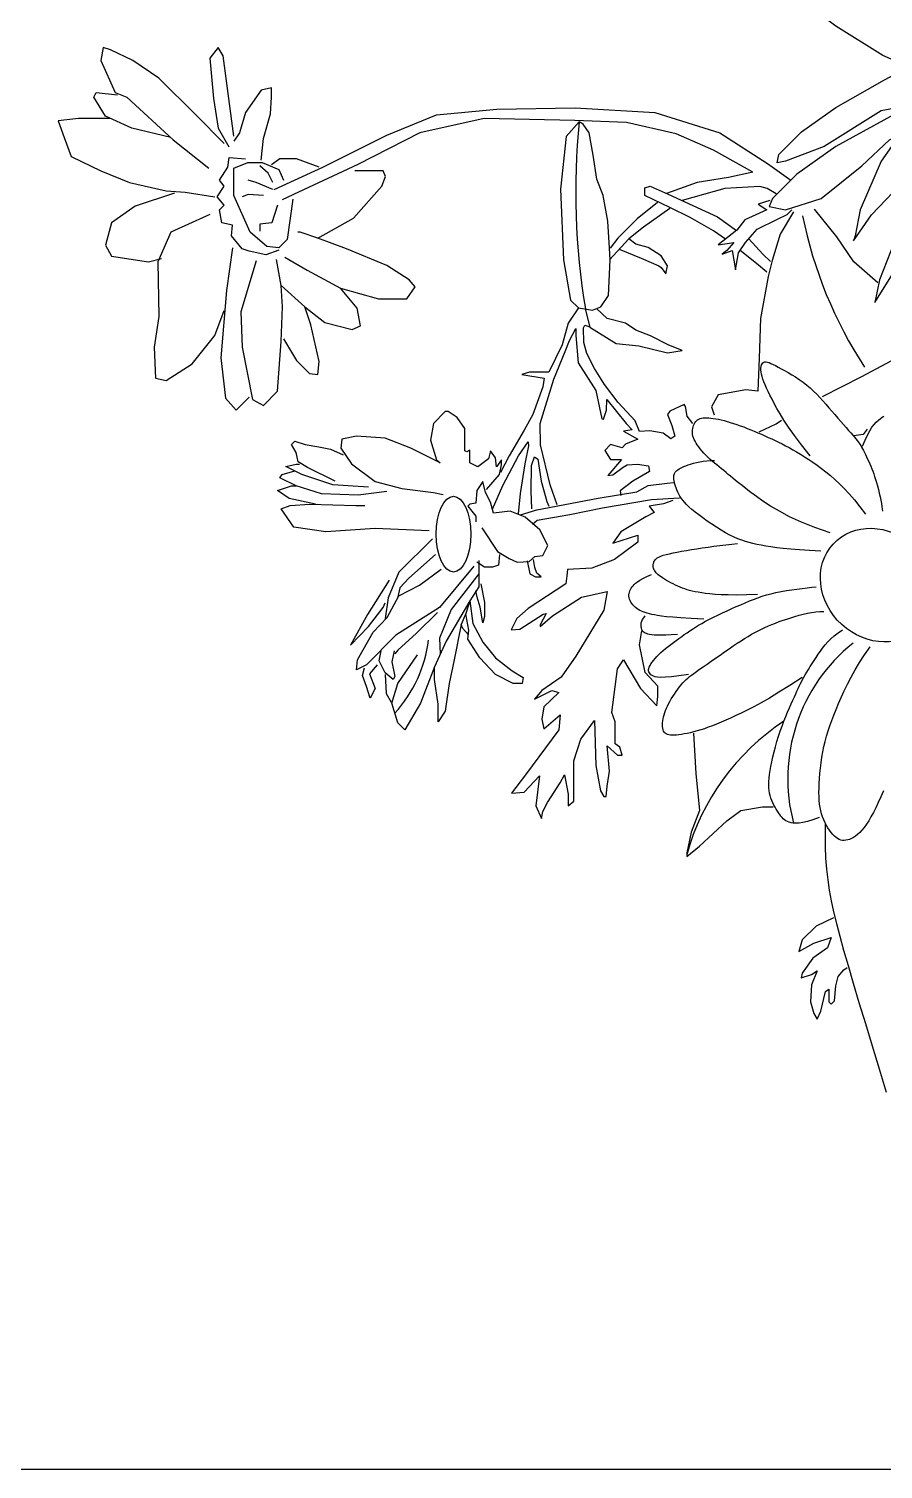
# Model space of a CAD drawing. Extents: x 438 to 4679, y 3545 to 7651.
# Drawn here: x 2027.6 to 2154.4, y 5117.7 to 5331.5 of the extents above; entities that cross this region are included whole.
import ezdxf

# ---------------------------------------------------------------- set-up
doc = ezdxf.new("R2010")
doc.units = 0
doc.header["$MEASUREMENT"] = 0
doc.layers.add('3', color=3, linetype='CONTINUOUS')
doc.layers.add('4', color=4, linetype='CONTINUOUS')

msp = doc.modelspace()

# ---------------------------------------------------------------- linework, layer by layer
at = {"layer": '3'}
for points in [[(2166.22, 5324.13), (2160.91, 5324.61), (2154.39, 5327.51), (2147.38, 5331.85), (2141.59, 5336.19), (2138.93, 5339.09), (2139.66, 5341.26), (2142.07, 5340.77), (2154.15, 5337.4), (2158.97, 5336.43)], [(2056.58, 5314.45), (2052.35, 5318.68), (2046.89, 5324.13), (2043.02, 5326.77), (2039.67, 5328.35), (2038.62, 5328.7), (2038.27, 5326.77), (2040.38, 5322.02), (2042.14, 5321.31), (2049.01, 5314.98), (2054.29, 5310.76)], [(2057.99, 5315.51), (2057.28, 5321.14), (2056.4, 5327.47), (2055.7, 5328.7), (2054.46, 5327.12), (2054.99, 5321.14), (2055.7, 5316.74), (2057.28, 5313.93)], [(2164.29, 5321.24), (2154.15, 5319.31), (2145.69, 5314), (2139.9, 5311.83), (2138.69, 5311.59), (2138.93, 5312.79), (2142.31, 5316.17), (2147.38, 5319.79), (2154.63, 5323.89), (2157.77, 5325.58), (2159.22, 5325.34)], [(2062.04, 5311.99), (2062.39, 5315.16), (2063.44, 5318.85), (2063.62, 5321.31), (2063.62, 5322.72), (2062.04, 5322.37), (2059.75, 5319.03), (2058.87, 5316.04), (2057.99, 5314.81)], [(2048.65, 5315.33), (2042.84, 5316.74), (2038.97, 5318.5), (2037.21, 5321.31), (2037.56, 5322.02), (2040.73, 5321.67)], [(2164.04, 5320.75), (2158.73, 5318.34), (2154.15, 5311.83), (2151.01, 5304.59), (2150.28, 5300.73), (2150.04, 5300.01), (2152.7, 5303.87), (2158.01, 5309.42), (2159.22, 5310.62)], [(2063.98, 5307.6), (2071.2, 5310.94), (2080.71, 5315.69), (2088.1, 5318.68), (2097.08, 5319.56), (2108.71, 5319.73), (2120.5, 5319.03), (2130.19, 5316.04), (2137.23, 5311.47), (2140.7, 5309.01)], [(2157.04, 5319.31), (2147.38, 5314), (2141.59, 5309.9), (2137.97, 5306.28), (2137.49, 5305.08), (2139.9, 5304.59), (2145.21, 5306.28), (2151.25, 5311.11), (2155.35, 5314.97), (2157.28, 5315.93)], [(2039.67, 5318.15), (2034.92, 5318.15), (2031.93, 5317.8), (2032.81, 5315.33), (2033.86, 5312.52), (2038.27, 5310.41), (2042.49, 5308.65), (2047.95, 5307.42), (2050.77, 5307.24), (2055.17, 5306.54)], [(2135.06, 5310.19), (2129.24, 5313.45), (2123.7, 5315.87), (2116.32, 5317.57), (2108.65, 5317.85), (2095.16, 5318.14), (2085.64, 5316.01), (2076.41, 5311.33), (2067.61, 5307.21), (2065.19, 5306.08)], [(2113.77, 5298.92), (2113.54, 5302.94), (2112.85, 5306.73), (2111.93, 5309.15), (2111.35, 5312.71), (2110.78, 5316.04), (2109.86, 5317.31), (2109.28, 5317.65), (2107.33, 5315.47), (2106.52, 5307.65), (2106.98, 5297.19), (2108.02, 5291.21), (2109.17, 5290.06), (2111.24, 5289.72), (2112.5, 5290.18), (2113.65, 5291.9), (2113.88, 5297.19), (2113.77, 5298.92)], [(2165.49, 5317.62), (2159.94, 5312.79), (2158.49, 5307.01), (2156.08, 5299.77), (2153.9, 5294.22), (2153.18, 5290.85), (2156.08, 5295.43), (2158.01, 5297.6), (2158.73, 5298.32)], [(2064.68, 5298.62), (2062.75, 5297.92), (2060.28, 5298.45), (2059.23, 5298.8), (2057.64, 5300.74), (2057.82, 5302.32), (2056.23, 5302.67), (2055.88, 5304.61), (2056.58, 5305.31), (2055.53, 5306.54), (2056.58, 5308.12), (2055.88, 5309), (2057.11, 5310.94), (2057.29, 5312.34), (2059.75, 5312.17)], [(2070.66, 5310.94), (2067.32, 5312.17), (2064.85, 5312.17), (2063.62, 5311.29)], [(2066.79, 5306.19), (2065.91, 5300.21), (2064.68, 5298.97), (2062.92, 5299.15), (2060.45, 5301.26), (2057.99, 5306.71), (2057.99, 5310.76), (2060.1, 5311.64), (2062.21, 5311.64), (2064.68, 5310.58), (2065.38, 5309)], [(2063.8, 5308.65), (2063.1, 5310.06), (2061.87, 5311.11)], [(2070.49, 5300.38), (2075.77, 5303.37), (2080, 5308.12), (2080.52, 5309.53), (2080.17, 5310.41), (2077.36, 5310.41), (2075.95, 5310.41)], [(2135.06, 5310.19), (2131.48, 5309.41), (2126.8, 5308.67), (2122.26, 5307.03)], [(2063.8, 5307.6), (2061.34, 5308.65), (2060.11, 5309)], [(2131.01, 5300.24), (2129.24, 5301.48), (2125.75, 5303.45), (2122.74, 5304.96), (2119.02, 5306.7), (2119.02, 5307.86), (2119.83, 5308.09), (2122.5, 5306.93), (2129.82, 5303.56), (2132.64, 5301.53)], [(2138.56, 5306.97), (2137.19, 5307.78), (2136.11, 5308.05), (2130.93, 5307.78), (2124.59, 5305.97)], [(2049.18, 5307.07), (2043.37, 5305.13), (2039.85, 5302.67), (2038.97, 5299.33), (2039.85, 5297.74), (2045.31, 5296.86), (2047.25, 5297.39)], [(2062.4, 5306.72), (2060.11, 5306.89), (2059.23, 5306.54)], [(2120.9, 5305.7), (2117.91, 5303.28), (2115.03, 5300.41), (2113.88, 5298.92)], [(2137.6, 5306), (2135.86, 5305.42), (2137.13, 5304.61), (2133.88, 5303.1), (2132.72, 5301.59), (2129.93, 5299.39), (2132.26, 5299.74), (2131.21, 5298.58), (2130.51, 5298), (2132.02, 5298.58), (2132.49, 5295.68), (2132.95, 5298.23), (2134, 5299.74), (2135.74, 5301.71), (2138.76, 5303.22), (2140.15, 5303.91), (2140.85, 5304.61)], [(2054.46, 5303.9), (2048.65, 5301.26), (2046.72, 5296.86), (2046.89, 5288.77), (2046.19, 5284.2), (2046.36, 5279.63), (2047.95, 5279.27), (2051.82, 5281.74), (2055.17, 5285.96), (2056.58, 5289.65)], [(2064.51, 5305.31), (2063.63, 5302.67), (2061.87, 5302.49), (2061.87, 5301.44)], [(2122.74, 5304.78), (2118.83, 5302.02), (2116.65, 5300.3), (2113.77, 5297.19)], [(2141.09, 5304.3), (2139.13, 5300.98), (2137.96, 5297.07), (2137.37, 5294.72), (2136.2, 5288.46), (2136, 5282.6), (2135.8, 5277.71), (2134.04, 5277.9), (2129.93, 5277.12), (2128.95, 5275.36), (2129.34, 5274.19)], [(2153.62, 5293.74), (2150.09, 5296.87), (2147.55, 5300.59), (2144.22, 5304.69)], [(2065.56, 5297.57), (2068.9, 5295.63), (2073.83, 5292.99), (2079.47, 5291.41), (2083.69, 5291.41), (2084.93, 5293.17), (2084.05, 5294.23), (2080.7, 5296.34), (2074.71, 5298.8), (2070.49, 5300.38), (2067.85, 5301.26), (2067.49, 5301.26)], [(2115.21, 5298.74), (2118.49, 5297.42), (2121.13, 5296.27), (2121.48, 5296.04), (2122.17, 5295.12), (2122.4, 5296.27), (2121.48, 5297.77), (2119.52, 5299.03), (2117.68, 5299.49), (2116.65, 5300.3)], [(2134.49, 5300.3), (2136.55, 5298), (2137.71, 5296.95)], [(2057.81, 5298.97), (2056.93, 5292.64), (2056.05, 5282.62), (2056.75, 5276.64), (2058.34, 5274.88), (2059.22, 5275.76), (2060.28, 5276.81)], [(2061.33, 5297.04), (2059.04, 5289.48), (2059.22, 5284.2), (2060.8, 5276.46), (2062.39, 5275.58), (2064.5, 5277.69), (2065.03, 5285.08), (2065.21, 5290.18), (2065.03, 5293.35), (2064.33, 5297.22)], [(2137.13, 5295.33), (2135.62, 5296.61), (2133.19, 5298.58)], [(2065.03, 5293.35), (2068.55, 5290.18), (2071.54, 5287.89), (2075.59, 5286.84), (2076.83, 5287.37), (2076.3, 5290), (2073.83, 5292.99)], [(2145.4, 5276.92), (2151.27, 5279.86), (2156.36, 5282.6), (2159.69, 5282.2), (2166.93, 5283.18), (2171.24, 5286.31), (2171.63, 5289.44), (2170.65, 5291.98), (2168.3, 5293.74), (2163.8, 5290.03), (2161.45, 5286.31), (2160.08, 5282.2)], [(2065.38, 5285.43), (2067.32, 5282.26), (2069.26, 5280.33), (2070.49, 5280.15), (2070.66, 5282.09), (2069.43, 5287.54), (2068.55, 5290.18)], [(2109.17, 5290.06), (2107.67, 5287.76), (2106.75, 5284.54), (2104.79, 5280.52), (2103.64, 5280.52), (2101.91, 5280.52), (2100.76, 5280.17), (2104.1, 5279.6), (2103.87, 5278.33), (2102.38, 5274.2), (2101.14, 5271.92), (2098.88, 5268.1), (2097.6, 5265.62)], [(2110.2, 5289.89), (2110.89, 5287.19), (2114.8, 5284.77), (2118.14, 5284.43), (2122.4, 5283.39), (2124.58, 5283.74), (2122.51, 5284.54), (2119.87, 5285.92), (2117.68, 5286.73), (2116.18, 5287.76), (2113.42, 5288.45), (2111.87, 5289.95)], [(2106.03, 5260.81), (2104.97, 5263.78), (2103.55, 5269.72), (2103.48, 5272.91), (2105.54, 5279.48), (2107.23, 5283.59), (2107.87, 5285.21), (2108.8, 5286.97), (2108.8, 5285.94), (2109.14, 5281.89), (2111.75, 5277.78), (2112.64, 5273.59), (2112.92, 5273.52), (2113.33, 5274.89), (2113.4, 5276.47), (2116.28, 5272.91), (2117.17, 5271.95), (2115.87, 5271.74), (2118, 5270.57), (2116.14, 5269.82), (2115.66, 5269.27), (2113.95, 5269.75), (2113.12, 5268.86), (2113.95, 5267.56), (2115.59, 5267.56), (2113.53, 5265.15), (2114.29, 5265.29), (2115.8, 5266.39), (2116.42, 5266.73), (2117.93, 5266.87), (2119.58, 5266.59), (2119.71, 5265.77), (2117.24, 5264.33), (2115.39, 5262.89), (2115.45, 5262.22)], [(2126.18, 5272.89), (2125.3, 5273.99), (2125.08, 5275.42), (2124.86, 5275.69), (2122.77, 5274.7), (2122.38, 5274.21), (2123.04, 5272.61), (2123.48, 5271.02), (2122.88, 5270.63), (2121.78, 5271.46), (2119.8, 5271.79), (2118.25, 5271.68), (2117.59, 5273.27), (2115.06, 5276.02), (2113.05, 5278.69), (2111.55, 5281.06), (2110.4, 5283.28), (2109.96, 5284.9), (2109.93, 5287.09), (2110.11, 5287.48), (2110.72, 5287.3), (2110.86, 5287.23)], [(2143.57, 5268.09), (2142.31, 5269.7), (2141.26, 5271.1), (2140.39, 5272.32), (2139.69, 5273.38), (2139.11, 5274.31), (2138.64, 5275.12), (2138.26, 5275.84), (2137.92, 5276.49), (2137.62, 5277.09), (2137.35, 5277.64), (2137.11, 5278.15), (2136.9, 5278.62), (2136.72, 5279.06), (2136.57, 5279.47), (2136.45, 5279.85), (2136.36, 5280.2), (2136.31, 5280.53), (2136.28, 5280.84), (2136.28, 5281.12), (2136.32, 5281.37), (2136.38, 5281.58), (2136.46, 5281.76), (2136.57, 5281.9), (2136.7, 5281.99), (2136.86, 5282.04), (2137.04, 5282.04), (2137.25, 5282.01), (2137.49, 5281.93), (2137.76, 5281.81), (2138.08, 5281.66), (2138.43, 5281.48), (2138.84, 5281.27), (2139.29, 5281.02), (2139.78, 5280.75), (2140.31, 5280.46), (2140.85, 5280.13), (2141.41, 5279.79), (2141.97, 5279.41), (2142.53, 5279.02), (2143.07, 5278.6), (2143.59, 5278.16), (2144.08, 5277.71), (2144.56, 5277.23), (2145.02, 5276.74), (2145.48, 5276.25), (2145.92, 5275.74), (2146.36, 5275.23), (2146.81, 5274.72), (2147.25, 5274.2), (2147.69, 5273.7), (2148.12, 5273.2), (2148.54, 5272.73), (2148.94, 5272.28), (2149.3, 5271.86), (2149.64, 5271.48), (2149.93, 5271.14), (2150.18, 5270.85), (2150.39, 5270.6), (2150.57, 5270.38), (2150.72, 5270.18), (2150.86, 5269.99), (2150.98, 5269.8), (2151.1, 5269.6), (2151.23, 5269.39), (2151.36, 5269.14), (2151.5, 5268.88), (2151.65, 5268.59), (2151.81, 5268.28), (2151.96, 5267.95), (2152.12, 5267.61), (2152.28, 5267.26), (2152.44, 5266.91), (2152.59, 5266.55), (2152.74, 5266.18), (2152.88, 5265.81), (2153.02, 5265.41), (2153.16, 5265), (2153.3, 5264.57), (2153.44, 5264.11), (2153.58, 5263.62), (2153.71, 5263.09), (2153.85, 5262.56), (2153.97, 5262.02), (2154.08, 5261.49), (2154.18, 5261), (2154.25, 5260.55), (2154.3, 5260.17), (2154.31, 5259.87)], [(2095.54, 5263.11), (2097.45, 5265.3), (2097.74, 5266.76), (2097.74, 5267.49), (2097.01, 5266.47), (2096.86, 5267.78), (2096.13, 5268.81), (2095.84, 5267.64), (2094.23, 5266.47), (2093.05, 5267.05), (2093.05, 5268.95), (2092.62, 5268.66), (2092.32, 5268.81), (2092.32, 5270.71), (2092.32, 5272.17), (2091.15, 5273.78), (2089.83, 5274.66), (2089.4, 5274.66), (2087.64, 5272.9), (2087.2, 5270.42), (2088.08, 5267.49), (2088.66, 5267.05), (2084.27, 5269.25), (2080.47, 5270.71), (2076.22, 5271), (2074.03, 5270.56), (2073.88, 5269.25), (2075.49, 5266.91), (2079, 5264.27), (2082.96, 5263.25), (2087.64, 5262.67), (2089.1, 5262.37)], [(2146.54, 5256.67), (2144.28, 5257.45), (2142.29, 5258.25), (2140.54, 5259.06), (2139.02, 5259.86), (2137.71, 5260.63), (2136.58, 5261.37), (2135.61, 5262.05), (2134.78, 5262.66), (2134.07, 5263.2), (2133.47, 5263.67), (2132.95, 5264.09), (2132.5, 5264.45), (2132.11, 5264.77), (2131.76, 5265.07), (2131.43, 5265.34), (2131.1, 5265.62), (2130.77, 5265.89), (2130.43, 5266.17), (2130.08, 5266.45), (2129.73, 5266.73), (2129.39, 5267.02), (2129.05, 5267.31), (2128.71, 5267.6), (2128.39, 5267.9), (2128.09, 5268.2), (2127.8, 5268.5), (2127.52, 5268.81), (2127.27, 5269.11), (2127.04, 5269.41), (2126.83, 5269.7), (2126.64, 5269.99), (2126.49, 5270.26), (2126.36, 5270.53), (2126.26, 5270.78), (2126.18, 5271.03), (2126.13, 5271.27), (2126.1, 5271.5), (2126.1, 5271.73), (2126.11, 5271.95), (2126.14, 5272.17), (2126.2, 5272.38), (2126.27, 5272.58), (2126.35, 5272.78), (2126.46, 5272.97), (2126.58, 5273.14), (2126.72, 5273.29), (2126.88, 5273.42), (2127.06, 5273.54), (2127.25, 5273.62), (2127.47, 5273.69), (2127.7, 5273.73), (2127.96, 5273.75), (2128.23, 5273.75), (2128.53, 5273.73), (2128.85, 5273.7), (2129.19, 5273.65), (2129.56, 5273.59), (2129.96, 5273.51), (2130.37, 5273.42), (2130.8, 5273.31), (2131.26, 5273.19), (2131.72, 5273.05), (2132.21, 5272.9), (2132.7, 5272.74), (2133.21, 5272.56), (2133.72, 5272.37), (2134.24, 5272.17), (2134.76, 5271.96), (2135.29, 5271.74), (2135.82, 5271.52), (2136.34, 5271.29), (2136.86, 5271.06), (2137.37, 5270.83), (2137.88, 5270.6), (2138.38, 5270.36), (2138.89, 5270.12), (2139.41, 5269.86), (2139.93, 5269.59), (2140.46, 5269.31), (2141.01, 5269), (2141.58, 5268.68), (2142.16, 5268.33), (2142.76, 5267.96), (2143.37, 5267.56), (2143.99, 5267.14), (2144.63, 5266.69), (2145.27, 5266.22), (2145.93, 5265.71), (2146.59, 5265.17), (2147.26, 5264.59), (2147.95, 5263.95), (2148.66, 5263.24), (2149.4, 5262.44), (2150.16, 5261.55), (2150.96, 5260.54), (2151.8, 5259.41)], [(2151.38, 5269.51), (2151.73, 5270.41), (2152.08, 5271.17), (2152.43, 5271.81), (2152.76, 5272.33), (2153.09, 5272.76), (2153.41, 5273.11), (2153.72, 5273.39), (2154.01, 5273.62), (2154.28, 5273.81), (2154.54, 5273.97)], [(2136, 5271.64), (2138.54, 5272.82), (2139.33, 5273.4)], [(2152.05, 5272.03), (2151.46, 5271.25), (2150.09, 5271.06)], [(2073.04, 5264.31), (2068.95, 5266.35), (2067.58, 5267.21), (2067.24, 5268.57), (2066.56, 5269.76), (2067.07, 5270.27), (2068.61, 5269.76), (2070.65, 5269.42), (2072.36, 5269.08), (2074.24, 5268.23)], [(2096.4, 5260.17), (2097.96, 5263.71), (2100.3, 5268.1), (2101.71, 5270.15), (2101.78, 5269.58), (2101.22, 5266.89), (2100.51, 5262.51), (2100.22, 5259.47)], [(2102.28, 5260.24), (2102.14, 5262.86), (2102.21, 5266.68), (2102.63, 5267.95), (2103.13, 5267.6), (2103.62, 5264.35), (2104.47, 5261.3), (2104.76, 5260.6)], [(2145.17, 5253.92), (2143.48, 5254.02), (2142, 5254.12), (2140.72, 5254.22), (2139.6, 5254.34), (2138.62, 5254.45), (2137.77, 5254.58), (2137.01, 5254.7), (2136.32, 5254.82), (2135.69, 5254.94), (2135.09, 5255.07), (2134.52, 5255.21), (2133.97, 5255.36), (2133.42, 5255.55), (2132.86, 5255.76), (2132.28, 5256.02), (2131.67, 5256.32), (2131.02, 5256.68), (2130.35, 5257.07), (2129.66, 5257.5), (2128.97, 5257.95), (2128.29, 5258.41), (2127.64, 5258.87), (2127.04, 5259.32), (2126.49, 5259.75), (2126.01, 5260.15), (2125.59, 5260.52), (2125.24, 5260.87), (2124.93, 5261.2), (2124.67, 5261.51), (2124.45, 5261.82), (2124.25, 5262.12), (2124.09, 5262.42), (2123.94, 5262.72), (2123.81, 5263.02), (2123.69, 5263.32), (2123.6, 5263.61), (2123.51, 5263.89), (2123.45, 5264.15), (2123.4, 5264.4), (2123.36, 5264.63), (2123.34, 5264.83), (2123.33, 5265.01), (2123.34, 5265.17), (2123.37, 5265.32), (2123.42, 5265.45), (2123.48, 5265.57), (2123.56, 5265.69), (2123.67, 5265.81), (2123.79, 5265.92), (2123.94, 5266.03), (2124.12, 5266.15), (2124.32, 5266.27), (2124.55, 5266.38), (2124.82, 5266.5), (2125.12, 5266.62), (2125.46, 5266.74), (2125.84, 5266.86), (2126.25, 5266.98), (2126.7, 5267.09), (2127.18, 5267.19), (2127.69, 5267.28), (2128.23, 5267.35), (2128.8, 5267.39), (2129.38, 5267.41)], [(2080.72, 5262.78), (2076.45, 5262.26), (2071, 5262.43), (2067.24, 5263.63), (2064.85, 5264.82), (2065.2, 5265.33), (2067.07, 5265.84), (2067.07, 5265.84)], [(2077.99, 5263.46), (2072.7, 5263.8), (2068.1, 5265.33), (2065.71, 5266.52), (2067.24, 5266.87), (2067.75, 5266.87)], [(2070.14, 5260.9), (2066.22, 5261.75), (2064.51, 5262.95), (2066.56, 5263.63), (2067.24, 5263.63)], [(2094.81, 5257.4), (2097.15, 5253.89), (2098.91, 5252.87), (2100.08, 5252.29), (2101.84, 5252.43), (2102.71, 5253.16), (2103.89, 5253.31), (2104.62, 5254.77), (2103.45, 5257.11), (2101.25, 5259.01), (2099.06, 5259.89), (2096.57, 5259.6), (2096.13, 5261.2), (2095.4, 5262.67), (2094.96, 5264.27), (2094.08, 5262.96), (2093.93, 5261.06), (2093.05, 5260.91), (2092.76, 5260.62), (2093.93, 5259.16), (2093.93, 5258.28)], [(2100.56, 5259.31), (2102.98, 5260.06), (2112.1, 5261.82), (2117.87, 5262.75), (2119.55, 5263.68), (2122.34, 5264.05), (2123.27, 5264.15)], [(2087.03, 5256.98), (2079.01, 5257.32), (2071.68, 5256.81), (2066.9, 5257.49), (2065.02, 5260.22), (2066.39, 5260.73), (2069.29, 5260.9), (2076.11, 5260.73), (2077.48, 5260.73)], [(2123.2, 5261.44), (2121.8, 5260.97), (2119.66, 5260.6), (2120.41, 5259.67), (2119.2, 5259.02), (2115.47, 5256.79), (2114.26, 5255.12), (2117.99, 5256.32), (2117.99, 5255.3), (2114.54, 5252.7), (2111.19, 5251.4), (2107.56, 5251.21), (2107.47, 5250.28), (2107.28, 5249.07), (2101.7, 5245.45), (2100.02, 5243.96), (2099.19, 5242.29), (2100.49, 5242.38), (2103.93, 5244.61), (2104.4, 5244.7), (2103.47, 5243.03), (2103.47, 5242.75), (2105.33, 5244.33), (2109.61, 5247.12), (2113.43, 5247.96), (2112.96, 5245.17), (2108.77, 5238.38), (2106.63, 5235.22), (2103.75, 5233.27), (2102.63, 5231.96), (2105.23, 5233.27), (2106.26, 5232.99), (2104.02, 5230.85), (2103.75, 5228.99), (2104.02, 5227.59), (2106.44, 5229.64), (2106.26, 5227.41), (2101.32, 5220.76), (2099.26, 5218.03), (2101.14, 5218.2), (2103.37, 5220.59), (2102.85, 5216.15), (2103.71, 5214.27), (2103.88, 5215.29), (2104.56, 5216.66), (2106.44, 5219.56), (2107.13, 5220.76), (2107.64, 5217.86), (2107.64, 5216.15), (2108.5, 5216.83), (2108.5, 5218.37), (2108.5, 5220.42), (2108.5, 5222.81), (2109.52, 5226.05), (2111.57, 5228.79), (2111.74, 5222.13), (2112.43, 5218.37), (2112.94, 5217.51), (2113.28, 5217.51), (2113.45, 5219.05), (2113.8, 5221.27), (2113.45, 5225.03), (2114.99, 5223.66), (2115.68, 5223.66), (2115.33, 5224.86), (2114.65, 5225.37), (2114.65, 5228.62), (2114.14, 5229.98), (2114.99, 5236.47), (2115.85, 5237.84), (2118.41, 5233.57), (2120.8, 5231.01), (2120.98, 5232.37), (2120.98, 5233.91), (2119.1, 5235.96), (2118.24, 5240.06), (2118.58, 5242.11)], [(2124.2, 5261.82), (2120.01, 5261.54), (2112.75, 5260.34), (2107.91, 5259.31), (2103.07, 5258.48), (2102.33, 5257.92)], [(2087.49, 5255.79), (2082.52, 5250.82), (2080.91, 5247.02), (2080.47, 5243.95)], [(2135.79, 5247.53), (2134.11, 5247.46), (2132.67, 5247.43), (2131.43, 5247.44), (2130.38, 5247.47), (2129.48, 5247.52), (2128.71, 5247.59), (2128.05, 5247.67), (2127.48, 5247.76), (2126.96, 5247.84), (2126.5, 5247.93), (2126.07, 5248.02), (2125.68, 5248.12), (2125.31, 5248.22), (2124.96, 5248.33), (2124.62, 5248.46), (2124.28, 5248.59), (2123.93, 5248.74), (2123.58, 5248.9), (2123.24, 5249.07), (2122.89, 5249.25), (2122.57, 5249.43), (2122.25, 5249.61), (2121.96, 5249.79), (2121.68, 5249.96), (2121.44, 5250.13), (2121.23, 5250.29), (2121.04, 5250.45), (2120.87, 5250.6), (2120.73, 5250.74), (2120.61, 5250.88), (2120.51, 5251.01), (2120.43, 5251.14), (2120.36, 5251.27), (2120.32, 5251.4), (2120.29, 5251.52), (2120.27, 5251.64), (2120.26, 5251.76), (2120.27, 5251.88), (2120.29, 5252.01), (2120.31, 5252.13), (2120.35, 5252.27), (2120.39, 5252.4), (2120.46, 5252.53), (2120.56, 5252.67), (2120.7, 5252.8), (2120.89, 5252.94), (2121.12, 5253.07), (2121.42, 5253.2), (2121.78, 5253.33), (2122.21, 5253.45), (2122.7, 5253.57), (2123.24, 5253.69), (2123.85, 5253.81), (2124.5, 5253.93), (2125.2, 5254.05), (2125.95, 5254.17), (2126.75, 5254.29), (2127.57, 5254.42), (2128.43, 5254.54), (2129.3, 5254.66), (2130.18, 5254.77), (2131.07, 5254.88), (2131.95, 5254.98), (2132.82, 5255.07)], [(2087.93, 5253.46), (2083.98, 5249.95), (2082.66, 5248.48), (2082.37, 5247.17)], [(2094.37, 5252.58), (2094.37, 5248.63), (2093.05, 5246.58), (2092.47, 5244.68), (2091.74, 5243.07), (2090.71, 5237.81), (2089.98, 5234.3), (2089.4, 5230.21), (2088.37, 5228.6), (2088.37, 5231.23), (2087.79, 5234.89), (2087.79, 5236.79)], [(2097.45, 5253.46), (2097.3, 5251.85), (2096.42, 5251.55), (2095.25, 5251.55), (2094.08, 5252.29)], [(2101.58, 5252.53), (2101.96, 5250.57), (2102.79, 5250.11), (2103.63, 5250.11), (2102.98, 5250.67), (2102.7, 5251.5), (2102.51, 5252.71)], [(2093.64, 5251.7), (2088.52, 5245.56), (2082.08, 5241.47), (2077.69, 5237.08), (2076.22, 5236.35), (2076.37, 5237.81), (2078.71, 5241.91), (2080.76, 5244.1), (2082.52, 5247.31), (2085.59, 5248.92), (2088.81, 5251.26)], [(2094.37, 5250.6), (2090.27, 5245.27), (2088.52, 5241.03), (2088.66, 5238.69)], [(2127.78, 5243.87), (2125.92, 5243.96), (2124.4, 5244.04), (2123.19, 5244.13), (2122.23, 5244.21), (2121.49, 5244.3), (2120.91, 5244.39), (2120.45, 5244.47), (2120.06, 5244.56), (2119.71, 5244.64), (2119.39, 5244.73), (2119.08, 5244.82), (2118.8, 5244.92), (2118.54, 5245.03), (2118.29, 5245.15), (2118.05, 5245.28), (2117.83, 5245.43), (2117.63, 5245.6), (2117.43, 5245.78), (2117.25, 5245.97), (2117.09, 5246.18), (2116.95, 5246.39), (2116.84, 5246.6), (2116.75, 5246.82), (2116.69, 5247.03), (2116.66, 5247.24), (2116.67, 5247.45), (2116.7, 5247.66), (2116.75, 5247.86), (2116.82, 5248.06), (2116.92, 5248.25), (2117.03, 5248.44), (2117.15, 5248.63), (2117.29, 5248.82), (2117.45, 5249), (2117.66, 5249.2), (2117.93, 5249.41), (2118.29, 5249.64), (2118.74, 5249.89), (2119.31, 5250.18), (2120.01, 5250.5)], [(2081.05, 5249.65), (2077.83, 5244.54), (2075.35, 5240), (2077.98, 5242.78), (2080.18, 5245.56), (2080.47, 5246.29)], [(2094.7, 5249.08), (2095.25, 5246.3), (2095.25, 5244.25), (2094.98, 5243.32), (2094.6, 5245.64), (2094.14, 5247.13), (2093.95, 5248.06)], [(2125.5, 5235.65), (2124.1, 5235.43), (2122.98, 5235.29), (2122.11, 5235.22), (2121.43, 5235.2), (2120.93, 5235.23), (2120.57, 5235.29), (2120.3, 5235.38), (2120.1, 5235.49), (2119.94, 5235.61), (2119.81, 5235.74), (2119.71, 5235.87), (2119.64, 5236.02), (2119.6, 5236.18), (2119.6, 5236.36), (2119.63, 5236.54), (2119.7, 5236.75), (2119.81, 5236.97), (2119.94, 5237.21), (2120.11, 5237.47), (2120.32, 5237.73), (2120.55, 5238.01), (2120.81, 5238.29), (2121.1, 5238.59), (2121.42, 5238.88), (2121.76, 5239.18), (2122.12, 5239.49), (2122.5, 5239.79), (2122.89, 5240.1), (2123.29, 5240.4), (2123.7, 5240.7), (2124.1, 5240.99), (2124.51, 5241.28), (2124.9, 5241.56), (2125.3, 5241.84), (2125.7, 5242.12), (2126.12, 5242.39), (2126.56, 5242.67), (2127.02, 5242.95), (2127.52, 5243.23), (2128.05, 5243.53), (2128.63, 5243.83), (2129.25, 5244.15), (2129.89, 5244.46), (2130.56, 5244.78), (2131.24, 5245.1), (2131.93, 5245.41), (2132.61, 5245.71), (2133.27, 5246), (2133.92, 5246.28), (2134.56, 5246.55), (2135.18, 5246.79), (2135.82, 5247.03), (2136.46, 5247.24), (2137.11, 5247.44), (2137.8, 5247.63), (2138.51, 5247.79), (2139.27, 5247.94), (2140.05, 5248.08), (2140.84, 5248.19), (2141.63, 5248.3), (2142.41, 5248.4), (2143.15, 5248.5), (2143.84, 5248.58), (2144.48, 5248.67)], [(2093.05, 5246.58), (2089.54, 5240.59), (2087.79, 5236.79), (2085.74, 5231.38), (2083.4, 5227.43), (2082.37, 5228.45), (2081.49, 5231.38), (2082.37, 5234.3), (2085.3, 5238.54)], [(2093.05, 5246.58), (2093.49, 5243.22), (2094.96, 5240.44), (2096.86, 5238.1), (2099.35, 5236.2), (2100.96, 5235.18), (2100.81, 5234.3), (2099.49, 5234.3), (2096.86, 5235.62), (2094.52, 5238.1), (2092.76, 5240.88), (2092.91, 5242.2), (2092.62, 5243.81), (2092.47, 5244.68)], [(2088.23, 5244.83), (2085.15, 5241.76), (2082.37, 5239.27), (2081.93, 5238.69)], [(2123.9, 5241.59), (2122.94, 5241.52), (2122.14, 5241.47), (2121.46, 5241.46), (2120.9, 5241.47), (2120.44, 5241.49), (2120.06, 5241.53), (2119.75, 5241.58), (2119.49, 5241.64), (2119.28, 5241.71), (2119.09, 5241.79), (2118.94, 5241.87), (2118.81, 5241.96), (2118.71, 5242.07), (2118.63, 5242.2), (2118.57, 5242.34), (2118.52, 5242.5), (2118.48, 5242.68), (2118.47, 5242.88), (2118.47, 5243.1), (2118.51, 5243.33), (2118.58, 5243.57), (2118.7, 5243.82), (2118.87, 5244.07), (2119.09, 5244.33)], [(2142.42, 5235.19), (2140.57, 5234), (2138.95, 5233), (2137.54, 5232.15), (2136.3, 5231.44), (2135.21, 5230.85), (2134.24, 5230.35), (2133.36, 5229.92), (2132.55, 5229.53), (2131.78, 5229.18), (2131.05, 5228.86), (2130.36, 5228.56), (2129.69, 5228.28), (2129.06, 5228.03), (2128.46, 5227.81), (2127.88, 5227.6), (2127.33, 5227.42), (2126.79, 5227.26), (2126.28, 5227.12), (2125.8, 5227), (2125.33, 5226.9), (2124.9, 5226.81), (2124.49, 5226.75), (2124.1, 5226.69), (2123.74, 5226.66), (2123.41, 5226.64), (2123.11, 5226.63), (2122.84, 5226.65), (2122.6, 5226.68), (2122.39, 5226.74), (2122.2, 5226.82), (2122.04, 5226.94), (2121.91, 5227.08), (2121.81, 5227.25), (2121.74, 5227.45), (2121.69, 5227.68), (2121.67, 5227.93), (2121.66, 5228.19), (2121.68, 5228.47), (2121.71, 5228.76), (2121.76, 5229.06), (2121.83, 5229.36), (2121.91, 5229.67), (2122, 5229.98), (2122.11, 5230.3), (2122.24, 5230.62), (2122.39, 5230.95), (2122.56, 5231.3), (2122.75, 5231.65), (2122.96, 5232.01), (2123.19, 5232.38), (2123.43, 5232.74), (2123.68, 5233.1), (2123.94, 5233.45), (2124.19, 5233.79), (2124.45, 5234.1), (2124.7, 5234.39), (2124.94, 5234.65), (2125.17, 5234.88), (2125.42, 5235.1), (2125.69, 5235.33), (2125.99, 5235.56), (2126.33, 5235.81), (2126.72, 5236.09), (2127.17, 5236.41), (2127.69, 5236.77), (2128.27, 5237.18), (2128.89, 5237.61), (2129.54, 5238.07), (2130.21, 5238.53), (2130.88, 5238.99), (2131.54, 5239.44), (2132.17, 5239.87), (2132.76, 5240.27), (2133.33, 5240.64), (2133.86, 5240.98), (2134.38, 5241.3), (2134.88, 5241.6), (2135.37, 5241.88), (2135.86, 5242.14), (2136.36, 5242.39), (2136.87, 5242.62), (2137.38, 5242.85), (2137.91, 5243.07), (2138.45, 5243.28), (2139, 5243.48), (2139.56, 5243.68), (2140.14, 5243.87), (2140.73, 5244.06), (2141.32, 5244.24), (2141.93, 5244.42), (2142.55, 5244.58), (2143.17, 5244.72), (2143.79, 5244.84), (2144.41, 5244.93), (2145.02, 5244.99), (2145.62, 5245.01)], [(2092.84, 5241.54), (2092.03, 5242.49), (2091.74, 5243.07)], [(2144.94, 5214.4), (2143.99, 5214.08), (2143.19, 5213.84), (2142.51, 5213.68), (2141.94, 5213.59), (2141.47, 5213.56), (2141.08, 5213.57), (2140.75, 5213.62), (2140.46, 5213.7), (2140.21, 5213.8), (2139.99, 5213.92), (2139.78, 5214.06), (2139.59, 5214.22), (2139.42, 5214.41), (2139.25, 5214.61), (2139.08, 5214.84), (2138.91, 5215.08), (2138.74, 5215.35), (2138.56, 5215.64), (2138.39, 5215.94), (2138.21, 5216.26), (2138.05, 5216.6), (2137.9, 5216.95), (2137.77, 5217.3), (2137.66, 5217.67), (2137.57, 5218.05), (2137.51, 5218.44), (2137.47, 5218.84), (2137.46, 5219.28), (2137.47, 5219.74), (2137.51, 5220.24), (2137.57, 5220.78), (2137.66, 5221.37), (2137.77, 5222), (2137.91, 5222.69), (2138.06, 5223.41), (2138.24, 5224.16), (2138.44, 5224.92), (2138.66, 5225.69), (2138.89, 5226.47), (2139.14, 5227.23), (2139.41, 5227.98), (2139.68, 5228.7), (2139.96, 5229.4), (2140.23, 5230.07), (2140.51, 5230.7), (2140.77, 5231.29), (2141.01, 5231.84), (2141.24, 5232.33), (2141.44, 5232.78), (2141.63, 5233.18), (2141.8, 5233.55), (2141.96, 5233.89), (2142.12, 5234.22), (2142.29, 5234.55), (2142.46, 5234.88), (2142.65, 5235.23), (2142.86, 5235.6), (2143.09, 5235.99), (2143.34, 5236.4), (2143.6, 5236.82), (2143.88, 5237.26), (2144.17, 5237.71), (2144.47, 5238.17), (2144.79, 5238.64), (2145.1, 5239.1), (2145.44, 5239.57), (2145.8, 5240.03), (2146.21, 5240.49), (2146.65, 5240.95), (2147.15, 5241.4), (2147.72, 5241.84), (2148.37, 5242.27)], [(2154.49, 5218.38), (2154.09, 5217.46), (2153.7, 5216.62), (2153.33, 5215.85), (2152.97, 5215.14), (2152.62, 5214.5), (2152.28, 5213.92), (2151.94, 5213.41), (2151.61, 5212.95), (2151.28, 5212.55), (2150.96, 5212.2), (2150.64, 5211.91), (2150.33, 5211.66), (2150.03, 5211.46), (2149.73, 5211.3), (2149.45, 5211.17), (2149.17, 5211.08), (2148.9, 5211.03), (2148.64, 5211.01), (2148.39, 5211.02), (2148.15, 5211.07), (2147.91, 5211.16), (2147.67, 5211.28), (2147.43, 5211.45), (2147.19, 5211.66), (2146.94, 5211.9), (2146.7, 5212.19), (2146.46, 5212.52), (2146.22, 5212.87), (2146, 5213.25), (2145.79, 5213.65), (2145.6, 5214.07), (2145.43, 5214.51), (2145.29, 5214.96), (2145.17, 5215.42), (2145.07, 5215.91), (2144.99, 5216.42), (2144.94, 5216.95), (2144.91, 5217.52), (2144.89, 5218.13), (2144.9, 5218.78), (2144.92, 5219.47), (2144.96, 5220.2), (2145.02, 5220.96), (2145.1, 5221.75), (2145.2, 5222.54), (2145.32, 5223.35), (2145.46, 5224.15), (2145.62, 5224.95), (2145.81, 5225.72), (2146.01, 5226.49), (2146.24, 5227.26), (2146.5, 5228.03), (2146.78, 5228.81), (2147.09, 5229.62), (2147.43, 5230.45), (2147.8, 5231.32), (2148.2, 5232.24), (2148.64, 5233.2), (2149.13, 5234.2), (2149.67, 5235.23), (2150.27, 5236.31), (2150.93, 5237.43), (2151.67, 5238.58), (2152.49, 5239.76)], [(2081.79, 5239.13), (2081.49, 5237.52), (2081.93, 5235.33), (2081.64, 5234.89), (2080.47, 5235.91), (2079.59, 5237.67), (2079.88, 5239.13)], [(2079.3, 5237.08), (2078.13, 5235.76), (2079, 5233.57), (2078.27, 5232.11), (2077.69, 5233.86), (2077.1, 5235.47), (2077.39, 5236.64)], [(2080.47, 5235.62), (2080.61, 5232.84), (2081.35, 5231.52)], [(2126.28, 5226.91), (2126.62, 5220.93), (2127.13, 5215.46), (2125.93, 5212.22), (2125.25, 5209.15), (2125.25, 5208.63), (2127.13, 5210.17), (2131.23, 5213.93), (2133.28, 5215.46), (2136.53, 5215.98), (2138.07, 5215.98)], [(2147.03, 5199.51), (2144.47, 5198.31), (2142.42, 5196.26), (2141.91, 5194.55), (2144.13, 5195.75), (2146.69, 5196.6), (2146.18, 5195.07), (2143.96, 5193.53), (2142.42, 5191.31), (2142.25, 5190.63), (2143.79, 5191.14), (2144.64, 5191.65), (2143.79, 5189.6), (2143.62, 5187.04), (2144.13, 5185.33), (2144.64, 5184.48), (2145.15, 5185.67), (2145.84, 5188.58), (2146.35, 5188.92), (2146.35, 5187.04), (2146.69, 5186.7), (2147.21, 5187.21), (2147.38, 5189.43), (2147.72, 5190.8), (2148.57, 5191.82), (2149.09, 5192.16)]]:
    msp.add_lwpolyline(points, dxfattribs=at)
for centre, radius, start, end in [((2215.34, 5307.27), 106.56, 174.4107, 189.3877), ((2205.37, 5316.33), 64.16, 191.3348, 213.165), ((2067.34, 5243.18), 19.72, 317.7302, 352.872), ((2166.05, 5220.16), 25.79, 128.6178, 194.8055), ((2159, 5199.47), 35.04, 123.4593, 164.4054)]:
    msp.add_arc(centre, radius, start, end, dxfattribs=at)
for centre, major_axis, ratio in [((2090.62, 5256.47), (0, 5.62), 0.455557), ((2153.63, 5248.9), (-6.63, 6.1), 0.879141)]:
    msp.add_ellipse(centre, major_axis=major_axis, ratio=ratio, dxfattribs=at)
at = {"layer": '4'}
msp.add_line((1815.34, 5117.7), (2565.34, 5117.7), dxfattribs=at)
msp.add_lwpolyline([(2145.83, 5213.57), (2145.79, 5211.88), (2145.81, 5210.1), (2145.88, 5208.39), (2146.01, 5206.75), (2146.2, 5205.17), (2146.43, 5203.61), (2146.71, 5202.03), (2147.06, 5200.41), (2147.48, 5198.67), (2147.97, 5196.8), (2148.54, 5194.73), (2149.21, 5192.43), (2149.97, 5189.85), (2150.83, 5186.97), (2151.78, 5183.83), (2152.78, 5180.52), (2153.82, 5177.11), (2154.87, 5173.66)], dxfattribs=at)

doc.saveas('drawing.dxf')
